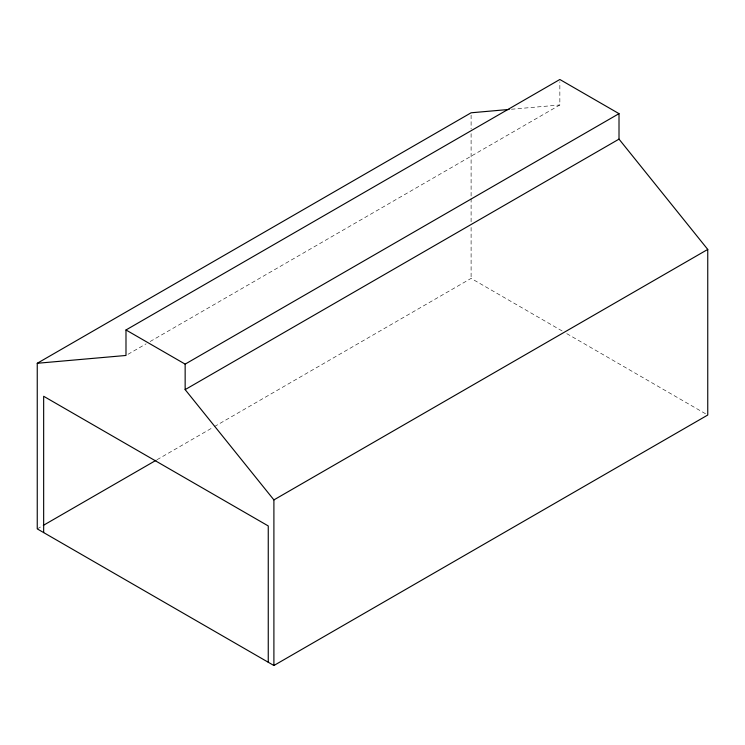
<?xml version="1.0" encoding="UTF-8"?>
<svg xmlns="http://www.w3.org/2000/svg" width="745" height="745" viewBox="0 0 745 745"><rect width="100%" height="100%" fill="white"/><g stroke="black" fill="none" stroke-linecap="round" stroke-linejoin="round"><path stroke-width="0.56" stroke-dasharray="3.73 2.79" d="M128.01 354.294L146.122 343.836M150.155 341.508L559.849 104.971L559.849 81.81M37.25 528.885L42.279 525.979M157.037 459.721L213.405 427.183M214.411 426.596L471.101 278.397L562.745 331.311M511.443 109.245L559.849 104.971M566.768 333.63L707.75 415.03M471.101 115.112L471.101 129.006M471.101 133.644L471.101 197.332M471.101 198.496L471.101 222.811M471.101 227.449L471.101 278.397"/><path stroke-width="1.12" d="M37.25 363.281L125.989 355.458L125.989 329.97L559.849 79.492L619.011 113.65L619.011 139.129L707.75 249.426L707.75 415.03L273.899 665.509L37.25 528.885L37.25 363.281L471.101 112.793L509.133 109.441M125.989 329.97L185.151 364.128L619.011 113.65M273.899 665.509L273.899 499.904L185.151 389.616L619.011 139.129M43.294 525.393L156.031 460.308M273.899 499.904L707.75 249.426M268.256 662.249L268.256 525.942L43.657 396.275L43.657 532.582M185.151 364.128L185.151 389.616"/></g></svg>
